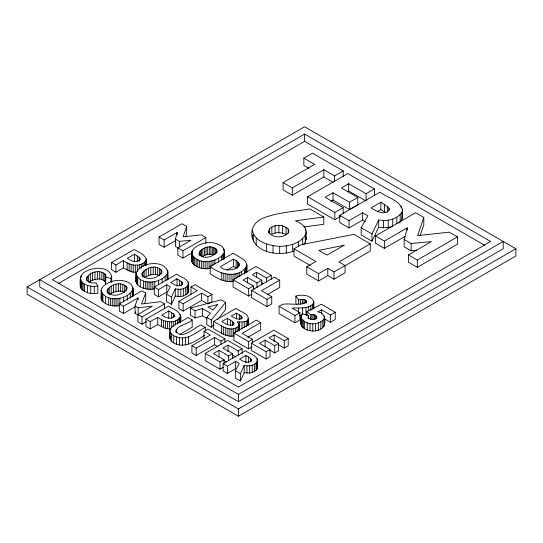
<?xml version="1.0" encoding="UTF-8"?>
<svg xmlns="http://www.w3.org/2000/svg" width="543" height="543" viewBox="0 0 543 543"><rect width="100%" height="100%" fill="white"/><g stroke="black" fill="none" stroke-linecap="round" stroke-linejoin="round"><path stroke-width="0.81" d="M389.087 208.485L389.053 210.243C383.976 215.632 376.089 211.064 371.039 207.942L380.853 202.274L387.587 206.523L389.087 208.485L389.087 210.1M188.631 284.417C188.475 278.457 180.228 277.324 176.665 274.134L154.219 287.091L154.219 294.374L158.495 296.845L166.776 292.066L166.776 284.79L170.258 286.799L166.463 294.163L166.463 301.44L171.479 304.338L175.274 296.125L175.274 288.842C179.882 289.894 186.392 289.154 188.631 284.417L188.631 291.7L187.165 293.872L183.358 295.928L180.785 296.492L175.274 296.125M188.631 291.7L188.665 283.242M257.525 361.027C257.362 355.068 249.122 353.927 245.551 350.744L223.112 363.701L223.112 370.984L227.388 373.455L235.662 368.677L235.662 361.394L239.205 363.443L235.35 370.767L235.35 378.05L240.366 380.948L244.16 372.736L244.16 365.453C248.769 366.498 255.278 365.765 257.525 361.027L257.525 368.31L256.058 370.475L252.251 372.539L249.671 373.102L244.16 372.736M257.525 368.31L257.552 359.846M182.482 282.944L182.428 284.084C179.095 287.593 173.964 284.566 170.685 282.53L177.059 278.851L181.559 281.688L182.482 282.944L182.482 284.566M251.375 359.554L251.314 360.695C247.988 364.204 242.857 361.176 239.572 359.14L245.945 355.455L250.452 358.299L251.375 359.554L251.375 361.17M199.145 252.78C201.012 260.579 215.564 257.253 216.969 250.411C213.168 243.563 198.623 247.323 199.091 255.312M146.115 264.896C148.863 256.079 140.311 252.875 134.046 249.536L111.607 262.493L111.607 269.769L115.883 272.24L123.39 267.903L131.141 271.805L136.673 272.443M180.466 322.379C183.079 312.639 175.694 310.148 168.398 306.204L145.958 319.162L145.958 326.438L150.235 328.909L157.748 324.578L165.5 328.481L171.025 329.119M398.867 222.99L400.198 222.006L402.03 219.318L402.356 209.184C398.901 199.81 387.159 197.706 379.964 192.134L339.796 215.327L339.796 222.61L349.02 227.931L362.656 220.058L365.283 221.578M402.03 219.318L402.356 209.184M324.334 318.727L330.477 322.27L335.235 319.522L335.235 312.239L330.477 314.988L321.605 309.87L317.553 311.818C324.361 312.666 325.814 318.653 324.504 324.714C323.099 329.445 317.214 330.945 312.816 331.101C308.695 330.836 304.08 329.547 301.555 326.044C300.442 322.257 299.743 317.132 302.166 313.732L308.539 315.612L308.539 318.85M300.91 323.954L301.032 322.936M246.719 272.403L246.861 264.774L245.45 261.305L241.296 258.006L233.11 253.282L210.155 266.532L210.155 273.815C217.044 278.097 224.822 282.889 233.327 281.457M139.972 258.549L139.809 259.771C136.286 263.477 130.782 260.681 127.3 258.366L134.44 254.246L139.137 257.233L139.972 258.549L139.972 260.165M174.323 315.218L174.16 316.44C170.645 320.146 165.14 317.35 161.658 315.035L168.798 310.915L173.495 313.902L174.323 315.218L174.323 316.834M313.528 308.804L313.786 301.664C311.18 294.998 301.935 294.252 295.874 296.091L295.874 303.374L296.811 304.643M239.042 325.515L238.655 323.234C232.553 319.725 247.452 324.375 248.144 319.243C249.196 312.992 239.185 311.696 235.988 308.39L213.548 321.347L213.548 328.63C219.718 331.956 226.18 337.332 233.714 336.029L233.714 328.753L237.04 327.517L239.042 325.515L239.042 330.368M294.096 250.995C280.453 256.242 257.239 253.859 252.23 237.807C250.092 228.128 255.651 220.417 264.746 217.512C279.136 212.164 294.74 211.648 309.707 208.879L323.798 217.01L323.798 224.293L303.768 226.967M252.23 237.807L252.814 234.773M210.372 268.452C204.521 269.511 198.012 268.269 193.498 264.237C190.091 260.979 191.855 255.556 191.869 251.457C192.826 248.884 195.256 247.377 197.428 245.931C203.652 242.327 211.594 241.357 218.252 244.343C224.985 246.257 225.209 253.405 224.191 259.12M119.894 305.533C114.016 306.788 107.48 305.655 102.878 301.616C99.62 298.691 101.711 293.838 101.107 290.105C101.582 287.05 104.453 285.19 106.828 283.609C112.394 280.466 119.256 279.265 125.406 281.328C132.845 283.039 134.386 289.48 133.015 296.213L132.987 287.844M135.974 273.4C140.026 262.167 164.427 258.943 167.882 272.226C163.823 283.453 139.422 286.684 135.974 273.4C134.725 280.738 135.967 286.161 143.576 288.279C147.173 289.467 151.063 289.582 154.762 288.828M101.107 290.105C104.555 303.388 128.956 300.157 133.015 288.93M303.72 244.615L305.275 242.606L305.275 235.323L306.218 231.888C306.069 225.922 300.028 222.705 295.426 220.804L323.798 217.01M305.275 242.606L306.218 239.171L306.218 231.888M204.589 335.221C195.575 341.479 181.898 350.289 171.54 341.357C168.486 338.092 169.66 332.839 170.285 328.854C174.676 323.268 182.387 321.653 187.898 317.458L192.174 319.929L192.174 327.212L180.004 334.237M169.789 337.902L170.285 336.137M178.084 247.866L175.437 246.339L175.437 239.056L177.194 232.418L164.129 239.958L159.031 237.013L159.031 244.296L164.129 247.241L175.742 240.535M416.963 250.187L411.119 250.785L404.175 246.78L404.175 239.497L407.25 227.87L384.39 241.072L375.464 235.92L375.464 243.196L384.39 248.355L405.105 236.395M324.028 326.207L324.028 318.924L324.504 317.431M105.491 284.559L105.865 276.129C102.892 268.194 86.914 271.622 86.398 279.72M175.952 332.289C176.047 324.707 188.265 324.741 192.174 319.929M295.874 296.091L298.677 299.906C301.073 299.2 304.114 298.867 306.089 300.707L306.123 302.125C299.179 306.198 290.084 302.946 282.53 304.324L279.068 306.32L279.068 313.596L294.964 322.78L299.899 319.929L299.899 312.646L292.073 308.132C299.064 307.453 308.689 309.659 313.528 303.143M110.989 282.435L110.989 278.389L111.682 276.367C108.98 266.111 93.342 266.946 85.882 271.391C79.807 273.944 79.611 280.711 80.337 286.351C80.534 287.58 81.185 288.666 82.034 289.562C86.201 293.437 92.385 294.231 97.815 293.308L97.815 286.032L95.914 282.842C92.568 283.27 88.047 282.93 86.425 279.469L86.398 278.104M159.031 237.013L181.986 223.764L186.656 226.465L183.086 236.836L201.222 234.868L205.899 237.569L205.899 243.237M185.563 236.938L186.656 233.741L186.656 226.465M375.464 235.92L415.633 212.727L423.811 217.451L417.56 235.601L449.299 232.166L457.484 236.891L457.484 244.174L417.316 267.36L408.39 262.208L408.39 254.925L431.447 241.615L411.119 243.502L404.175 239.497M420.01 235.784L423.811 224.734L423.811 217.451M268.676 231.128L269.484 228.922C274.364 223.994 283.303 224.266 288.19 229.037L288.856 231.108L288.061 233.198C283.181 237.949 274.276 238.255 269.423 233.32L268.676 231.128L268.676 232.743M135.051 306.055L138.139 307.84L138.139 315.123L135.051 313.338L135.051 306.055L137.854 297.924L123.519 306.204L119.351 303.802L119.351 311.078L123.519 313.487L135.702 306.449M135.051 313.338L135.594 311.879M119.351 303.802L141.791 290.844L145.707 293.098L141.485 304.012L160.579 301.691L164.488 303.944L164.488 308.797M144.499 303.496L145.707 300.381L145.707 293.098M210.155 266.532C219.895 274.744 239.11 279.109 246.719 265.927M171.479 304.338L171.479 297.055L175.274 288.842M240.366 380.948L240.366 373.665L244.16 365.453M107.263 290.247C110.657 283.894 122.297 280.914 126.852 287.451L126.886 288.774C123.492 295.114 111.865 298.1 107.31 291.577L107.263 290.247L107.263 292.677M142.13 273.543C145.524 267.19 157.165 264.21 161.719 270.74L161.753 272.07C158.359 278.41 146.732 281.396 142.178 274.873L142.13 273.543L142.13 275.973M191.611 252.59C195.29 265.982 218.571 263.07 224.191 252.644M339.796 215.327L349.02 220.648L362.656 212.781L367.916 215.815L361.17 227.666L361.17 234.949L371.982 241.187L371.982 233.904L378.675 219.963C386.935 221.354 397.333 219.691 402.03 212.035M371.982 241.187L378.675 227.245L378.675 219.963M111.607 262.493L115.883 264.957L123.39 260.626C129.621 265.575 141.289 267.923 146.115 260.043M145.958 319.162L150.235 321.632L157.748 317.295C163.972 322.243 175.647 324.592 180.466 316.712M308.539 315.612L308.091 318.055M252.23 230.531C255.047 242.137 269.219 245.707 279.665 246.352C289.052 246.196 299.75 243.535 305.275 235.323M190.512 308.051L195.046 310.664L202.525 308.573L210.406 313.121L206.781 317.438L206.781 324.721L211.315 327.334L211.315 320.058L225.569 302.37L221.171 299.838L190.512 308.051L190.512 315.327L195.046 317.947L202.525 315.85L206.822 318.334M211.315 327.334L213.426 324.714M217.648 319.474L225.569 309.653L225.569 302.37M300.91 316.671C303.822 325.651 318.714 325.943 324.028 318.924M89.018 282.109C93.606 278.769 101.812 277.14 105.675 282.279M109.252 294.774C113.514 291.51 119.684 289.752 124.68 292.399M144.777 277.622C148.931 274.629 154.823 273.183 159.547 275.695L159.547 268.412M201.86 256.941C205.261 254.647 209.713 253.377 213.711 254.735L213.711 247.452M27.15 286.976L304.603 126.784L515.85 248.748L515.85 256.024L238.397 416.216L27.15 294.252L27.15 286.976L238.397 408.933L515.85 248.748M304.603 134.067L52.372 279.693L238.397 387.091L490.628 241.465L304.603 134.067L304.603 141.35L58.237 283.589M308.879 168.344L303.856 165.445L303.856 158.162L312.49 153.18L343.23 170.93L343.23 176.59M333.171 182.367L323.845 176.977L292.304 195.188L283.079 189.867L283.079 182.584L314.621 164.373L303.856 158.162M192.27 252.719L182.943 258.101L177.846 255.156L177.846 247.879L191.021 240.271L179.407 241.35L175.437 239.056M177.846 247.879L182.943 250.818L205.899 237.569M283.079 182.584L292.304 187.905L323.845 169.701L334.603 175.912L343.23 170.93M340.393 216.542L334.841 219.745L307.616 204.032L307.616 196.749L347.785 173.556L374.412 188.93L374.412 195.405M154.219 287.091L158.495 289.562L166.776 284.79M330.87 201.256L333.008 200.021L349.468 209.523L357.803 204.718L357.803 197.435L349.468 202.247L333.008 192.738L325.169 197.265L343.169 207.657L343.169 213.318M374.412 188.93L366.084 193.742L348.674 183.69L341.337 187.932L357.803 197.435M347.208 191.822L348.674 190.973L365.358 200.605M233.449 259.167L220.356 266.728C226.404 274.412 249.746 266.715 233.449 259.167L233.449 266.45L226.899 270.231M146.393 321.673L142.049 324.185L137.881 321.782L137.881 314.499L152.305 306.171L138.139 307.84M190.973 294.292L190.973 287.009L194.964 284.702L211.913 294.489L211.913 301.765L209.245 303.306M137.881 314.499L142.049 316.902L164.488 303.944M207.216 303.673L201.596 300.428L183.147 311.078L178.871 308.607L178.871 301.324L197.319 290.675L190.973 287.009M307.616 196.749L334.841 212.462L343.169 207.657M178.871 301.324L183.147 303.795L201.596 293.145L207.915 296.797L211.913 294.489M251.361 294.462L248.64 296.03L233.083 287.05L233.083 279.767L256.031 266.518L271.249 275.301L271.249 279.346M310.094 265.412L294.007 256.126L294.007 248.843L301.216 244.683L353.88 234.379L370.265 243.834L370.265 251.117L344.73 265.86M261.76 285.014L261.76 280.161L256.995 282.91L247.588 277.48L243.115 280.059L253.398 285.998L253.398 290.043M271.249 275.301L266.491 278.05L256.547 272.308L252.352 274.731L261.76 280.161M377.351 211.58L380.853 209.55L385.781 212.544M233.083 279.767L248.64 288.747L253.398 285.998M279.693 280.174L261.502 290.675L271.758 296.6L271.758 303.883L267 306.632L251.47 297.666L251.47 290.383L274.425 277.134L279.693 280.174L279.693 287.457L267.326 294.598M370.265 243.834L338.893 261.95L345.076 265.52L345.076 272.803L333.986 279.204L327.802 275.634L318.619 280.935L306.761 274.086L306.761 266.81L315.945 261.509L294.007 248.843M205.322 330.755L205.322 327.517C197.15 331.454 189.337 339.484 179.468 337.719C175.633 336.809 170.488 335.079 169.789 330.619M204.019 338.662L204.019 331.379L208.01 329.072L224.958 338.852L224.958 342.09M227.374 318.307L221.741 321.558C225.114 323.411 229.085 326.445 233.103 324.714L233.911 323.852L233.721 322.773L232.574 321.504L227.374 318.307L227.374 324.775M236.388 313.101L231.284 316.046C234.23 317.689 237.753 320.35 241.262 318.727L242.008 317.967L241.031 315.965L236.388 313.101L236.388 318.761M251.47 290.383L267 299.349L271.758 296.6M218.157 346.821L214.641 344.798L196.199 355.448L191.917 352.977L191.917 345.694L210.365 335.045L204.019 331.379M306.761 266.81L318.619 273.652L327.802 268.351L333.986 271.921L345.076 265.52M191.917 345.694L196.199 348.165L214.641 337.515L220.96 341.16L224.958 338.852M251.898 347.004L248.633 348.884L233.931 340.393L233.931 333.11L256.371 320.16L260.654 322.623L260.654 329.906L247.818 337.318M223.282 367.319L220.024 369.199L205.234 360.661L205.234 353.384L227.673 340.427L242.124 348.769L242.124 353.622M260.654 322.623L242.117 333.327L252.549 339.348L252.549 342.585M232.547 358.495L232.547 353.642L228.637 355.903L219.033 350.357L213.419 353.595L223.933 359.663L223.933 363.708M242.124 348.769L238.241 351.009L228.074 345.138L222.942 348.097L232.547 353.642M233.931 333.11L248.633 341.601L252.549 339.348M279.068 306.32L294.964 315.497L299.899 312.646M269.925 350.181L274.724 352.957L278.64 350.697L278.64 343.414L274.724 345.674L265.12 340.128L259.513 343.366L270.02 349.434L270.02 356.717L266.111 358.977L251.321 350.439L251.321 343.156L273.76 330.198L288.218 338.54L288.218 345.823L284.335 348.063L278.518 344.71M205.234 353.384L220.024 361.923L223.933 359.663M288.218 338.54L284.335 340.78L274.161 334.909L269.029 337.868L278.64 343.414M223.112 363.701L227.388 366.172L235.662 361.394M408.39 254.925L417.316 260.083L457.484 236.891M251.321 343.156L266.111 351.694L270.02 349.434M238.397 394.374L503.239 241.465L503.239 248.748L238.397 401.65L39.761 286.976L39.761 279.693L238.397 394.374L238.397 401.65M306.897 315.537L306.897 311.492L321.408 304.256L335.235 312.239M286.052 227.245L286.052 234.522C281.688 232.214 276.251 231.97 271.833 234.264L271.833 226.988M307.318 314.404L305.987 314.743L305.987 307.46M378.675 227.245L383.487 227.755L388.218 227.463L392.725 226.363L392.725 219.08M306.897 311.492L310.501 314.614L313.135 314.533L315.429 315.3L316.535 316.169L316.915 317.078L316.569 317.974C314.363 320.241 309.68 320.214 308.091 317.282M213.548 321.347C219.718 324.673 226.18 330.056 233.714 328.753M80.316 277.941C80.968 285.733 91.652 287.152 97.815 286.032M299.315 315.286L301.827 315.184M105.491 277.276L110.989 278.389M304.603 141.35L484.77 245.361M361.17 227.666L371.982 233.904M261.516 282.462L263.647 283.69M233.449 266.45L236.137 268.004L236.137 260.721M253.377 288.102L254.83 288.937M166.463 294.163L171.479 297.055M206.781 317.438L211.315 320.058M205.322 327.517L201.019 325.033C195.718 326.648 181.07 341.275 175.952 330.667M232.431 354.932L236.062 357.029M223.146 360.016L226.58 361.991M235.35 370.767L240.366 373.665M257.552 367.129L257.111 365.928L257.111 358.645M188.665 290.519L188.224 289.317L188.224 282.034M305.94 237.834L306.218 239.171M191.645 260.993L191.869 251.457M135.974 280.677L135.994 281.769M101.107 297.381L101.127 298.474M80.316 285.224L80.337 286.351M417.316 260.083L417.316 267.36M411.119 243.502L411.119 250.785M407.25 227.87L407.25 230.3M401.162 206.238L401.162 207.854M400.198 214.723L400.198 222.006M396.872 217.186L396.872 223.662M388.218 220.18L388.218 227.463M387.587 206.523L387.587 212.184M384.573 204.419L384.573 211.702M384.39 241.072L384.39 248.355M383.487 220.478L383.487 227.755M380.853 202.274L380.853 209.55M366.084 193.742L366.084 201.025M362.656 212.781L362.656 220.058M349.468 202.247L349.468 209.523M349.02 220.648L349.02 227.931M348.674 183.69L348.674 190.973M334.841 212.462L334.841 219.745M334.603 175.912L334.603 181.572M333.986 271.921L333.986 279.204M333.008 192.738L333.008 200.021M330.477 314.988L330.477 322.27M327.802 268.351L327.802 275.634M324.212 315.958L324.212 317.574M323.845 169.701L323.845 176.977M322.807 320.377L322.807 327.66M321.605 309.87L321.605 313.915M320.872 321.748L320.872 329.031M318.619 273.652L318.619 280.935M318.341 322.915L318.341 330.198M316.535 316.169L316.535 318.598M315.626 323.614L315.626 330.891M315.429 315.3L315.429 319.345M314.356 314.825L314.356 319.678M313.786 301.664L313.786 308.94M313.135 314.533L313.135 319.386M312.816 323.818L312.816 331.101M312.551 304.542L312.551 309.395M311.825 314.451L311.825 319.311M310.861 305.797L310.861 310.65M310.501 314.614L310.501 319.467M309.985 323.533L309.985 330.809M308.655 306.781L308.655 310.827M307.223 322.759L307.223 330.035M306.361 301.426L306.361 303.042M306.089 300.707L306.089 302.322M305.533 228.549L305.533 230.979M305.281 300.055L305.281 303.286M304.603 321.517L304.603 328.8M303.965 299.539L303.965 303.585M303.313 320.662L303.313 327.945M302.682 238.669L302.682 244.33M302.668 307.867L302.668 314.343M302.336 299.329L302.336 304.189M302.295 319.746L302.295 327.022M301.555 318.761L301.555 326.044M301.032 315.653L301.087 325.006M300.53 299.451L300.53 304.304M298.677 299.906L298.677 303.951M298.419 241.744L298.419 246.603M298.48 308.037L298.48 312.89M294.964 315.497L294.964 322.78M292.65 244.37L292.65 251.653M292.304 187.905L292.304 195.188M288.19 229.037L288.19 233.083M286.31 245.904L286.31 253.187M284.335 340.78L284.335 348.063M282.659 225.847L282.659 233.123M279.665 246.352L279.665 253.635M278.851 225.331L278.851 232.608M275.084 225.705L275.084 232.988M274.724 345.674L274.724 352.957M274.161 334.909L274.161 341.384M273.014 245.701L273.014 252.984M269.484 228.922L269.484 233.775M267 299.349L267 306.632M266.633 244.004L266.633 251.287M266.491 278.05L266.491 282.095M266.111 351.694L266.111 358.977M265.12 340.128L265.12 346.604M256.995 282.91L256.995 287.763M257.022 362.14L257.022 369.423M256.547 272.308L256.547 277.161M256.228 238.004L256.228 245.28M256.058 363.199L256.058 370.475M254.619 364.19L254.619 371.473M253.343 234.345L253.343 241.628M252.251 365.256L252.251 372.539M250.452 358.299L250.452 361.536M249.671 365.819L249.671 373.102M248.64 288.747L248.64 296.03M248.633 341.601L248.633 348.884M248.551 356.961L248.551 362.622M248.463 318.286L248.463 324.755M248.144 319.243L248.144 325.712M247.588 277.48L247.588 283.141M247.398 320.139L247.398 325.8M246.956 365.887L246.956 373.17M246.861 264.774L246.861 272.057M246.271 267.081L246.271 271.934M246.223 320.967L246.223 326.635M245.945 355.455L245.945 362.738M245.524 268.208L245.524 273.068M244.486 269.308L244.486 274.161M244.207 321.836L244.207 327.504M242.029 322.216L242.029 328.685M241.927 317.037L241.927 318.653M241.554 271.405L241.554 274.643M241.031 315.965L241.031 319.203M239.762 272.335L239.762 276.38M239.694 322.114L239.694 329.391M239.334 314.804L239.334 319.657M239.178 324.775L239.178 330.436M239.069 263.545L239.069 265.975M238.655 323.234L238.655 330.517M238.635 326.214L238.635 331.067M238.492 262.581L238.492 266.627M238.397 408.933L238.397 416.216M238.241 351.009L238.241 355.054M237.909 273.095L237.909 277.14M237.515 261.645L237.515 268.113M237.04 327.517L237.04 331.563M235.988 273.679L235.988 278.532M235.438 328.271L235.438 332.316M233.999 274.1L233.999 279.76M233.721 322.773L233.721 325.196M232.574 321.504L232.574 325.549M231.976 274.337L231.976 281.62M231.881 328.956L231.881 336.239M230.497 320.105L230.497 325.766M229.94 274.398L229.94 281.681M229.927 328.888L229.927 336.171M228.637 355.903L228.637 360.756M228.074 345.138L228.074 351.606M227.89 274.276L227.89 281.559M227.89 328.549L227.89 335.832M227.388 366.172L227.388 373.455M225.827 273.977L225.827 281.254M225.807 327.945L225.807 335.228M224.408 250.391L224.449 258.794L224.083 249.278M223.777 273.496L223.777 280.772M223.641 253.785L223.641 259.452M223.668 327.069L223.668 334.352M223.465 248.192L223.465 249.807M222.806 254.918L222.806 259.771M221.693 256.024L221.693 260.07M221.768 272.83L221.768 280.113M221.483 325.929L221.483 333.212M220.96 341.16L220.96 344.398M220.024 361.923L220.024 369.199M219.033 350.357L219.033 356.826M218.625 258.169L218.625 262.215M216.915 251.321L216.915 252.943M216.664 249.556L216.664 252.794M215.999 248.769L215.999 253.622M214.974 248.042L214.974 254.518M214.913 259.941L214.913 263.986M214.641 337.515L214.641 344.798M212.999 260.586L212.999 265.439M212.347 247.065L212.347 254.348M211.03 261.068L211.03 266.728M210.874 246.889L210.874 254.172M209.293 246.922L209.293 254.205M209.055 261.38L209.055 268.663M207.915 296.797L207.915 304.073M207.657 247.153L207.657 254.436M207.1 261.529L207.1 268.812M206.035 247.588L206.035 254.871M205.152 261.509L205.152 268.792M204.419 248.219L204.419 255.495M203.225 261.319L203.225 268.602M202.817 249.04L202.817 256.323M202.525 308.573L202.525 315.85M201.596 293.145L201.596 300.428M201.385 249.97L201.385 256.439M201.344 260.966L201.344 268.242M200.299 250.9L200.299 255.753M199.552 251.837L199.552 255.074M199.539 260.443L199.539 267.726M197.808 259.758L197.808 267.041M196.159 258.909L196.159 266.185M196.199 348.165L196.199 355.448M195.046 310.664L195.046 317.947M194.686 257.952L194.686 265.235M193.498 256.954L193.498 264.237M192.595 255.909L192.595 263.192M192.419 250.316L192.419 251.938M191.978 254.823L191.978 262.106M188.577 336.877L188.577 344.16M188.136 285.53L188.136 292.813M187.165 286.589L187.165 293.872M185.726 287.586L185.726 294.863M185.584 337.685L185.584 344.968M183.358 288.645L183.358 295.928M183.147 303.795L183.147 311.078M182.943 250.818L182.943 258.101M182.516 337.97L182.516 345.253M181.559 281.688L181.559 285.733M180.785 289.209L180.785 296.492M180.541 315.503L180.541 321.979M180.147 314.275L180.147 321.551M179.909 317.872L179.909 322.725M179.665 280.351L179.665 286.018M179.407 241.35L179.407 247.011M179.468 337.719L179.468 345.002M178.871 318.965L178.871 323.01M178.07 289.276L178.07 296.559M177.357 320.01L177.357 324.056M177.194 232.418L177.194 234.841M177.059 278.851L177.059 286.127M176.713 329.201L176.713 332.431M176.516 336.952L176.516 344.228M176.197 329.927L176.197 332.357M175.565 320.879L175.565 324.924M173.753 335.669L173.753 342.945M173.685 321.483L173.685 326.336M173.495 313.902L173.495 317.139M171.69 312.585L171.69 318.246M171.71 321.816L171.71 327.477M171.54 334.074L171.54 341.357M170.217 332.377L170.217 339.66M169.647 321.877L169.647 329.16M168.798 310.915L168.798 318.198M167.862 271.133L167.882 279.509L167.556 270.054M167.617 273.326L167.617 279.801M167.556 321.666L167.556 328.949M167.074 274.439L167.074 280.107M165.5 321.198L165.5 328.481M165.153 276.625L165.153 280.67M164.129 239.958L164.129 247.241M163.477 320.458L163.477 327.741M162.153 278.715L162.153 282.76M161.719 270.74L161.719 273.17M161.488 319.454L161.488 326.737M160.986 269.511L160.986 274.364M158.549 280.439L158.549 284.484M158.495 289.562L158.495 296.845M157.748 317.295L157.748 324.578M157.646 267.584L157.646 274.867M155.508 267.163L155.508 274.439M154.762 281.546L154.762 287.213M153.214 267.142L153.214 274.419M152.827 281.865L152.827 289.147M150.92 282.021L150.92 289.304M150.839 267.523L150.839 274.799M150.235 321.632L150.235 328.909M149.026 282.007L149.026 289.29M148.436 268.29L148.436 275.572M147.153 281.837L147.153 289.114M146.189 258.835L146.189 265.303M146.087 269.443L146.087 276.726M145.558 261.197L145.558 265.242M145.327 281.498L145.327 288.781M144.519 262.296L144.519 265.534M144.119 270.787L144.119 277.256M143.576 280.996L143.576 288.279M142.999 263.341L142.999 266.579M142.789 272.165L142.789 277.018M142.049 316.902L142.049 324.185M141.214 264.21L141.214 268.256M140.311 279.523L140.311 286.799M139.334 264.814L139.334 268.86M139.137 257.233L139.137 261.278M138.024 298.026L138.024 299.641M137.746 277.629L137.746 284.912M137.854 297.924L137.854 299.546M137.331 255.916L137.331 261.577M137.359 265.147L137.359 271.615M136.884 276.625L136.884 283.901M136.3 275.572L136.3 282.849M135.295 265.208L135.295 272.484M134.44 254.246L134.44 261.522M133.198 264.998L133.198 272.281M132.75 290.037L132.75 296.505M132.207 291.143L132.207 296.811M131.141 264.529L131.141 271.805M130.286 293.329L130.286 298.188M129.119 263.789L129.119 271.072M127.286 295.426L127.286 300.279M127.13 262.785L127.13 270.068M126.852 287.451L126.852 289.066M126.119 286.215L126.119 291.068M124.68 285.116L124.68 291.591M123.682 297.143L123.682 301.996M123.519 306.204L123.519 313.487M123.39 260.626L123.39 267.903M122.779 284.288L122.779 291.571M120.641 283.867L120.641 291.15M119.894 298.256L119.894 303.917M118.347 283.846L118.347 291.129M117.96 298.575L117.96 305.852M116.046 298.725L116.046 306.008M115.964 284.227L115.964 291.51M115.883 264.957L115.883 272.24M114.159 298.718L114.159 305.994M113.568 284.994L113.568 292.277M112.286 298.541L112.286 305.824M111.682 276.367L111.682 282.034M111.22 286.147L111.22 293.43M110.46 298.202L110.46 305.485M109.252 287.491L109.252 293.967M108.709 297.707L108.709 304.983M107.921 288.869L107.921 293.722M105.675 274.996L105.675 277.425M105.444 296.227L105.444 303.503M104.955 273.944L104.955 281.226M103.733 273.027L103.733 280.303M102.878 294.34L102.878 301.616M102.016 293.329L102.016 300.612M101.867 272.219L101.867 279.502M101.432 292.277L101.432 299.553M99.715 271.799L99.715 279.082M97.373 271.765L97.373 279.048M94.95 272.124L94.95 279.407M94.244 286.412L94.244 293.695M92.554 272.857L92.554 280.14M90.742 286.215L90.742 293.498M90.308 273.944L90.308 281.22M88.373 275.274L88.373 281.742M87.45 285.462L87.45 292.738M87.063 276.679L87.063 280.724M84.525 284.152L84.525 291.428M83.14 283.242L83.14 290.525M82.034 282.279L82.034 289.562M81.192 281.26L81.192 288.543M81.111 275.668L81.111 277.283M80.629 280.181L80.629 287.464M217.743 304.433L213.039 309.992L207.942 307.053L217.743 304.433M344.119 245.239L327.035 255.101L318.877 250.391L344.119 245.239"/></g></svg>
